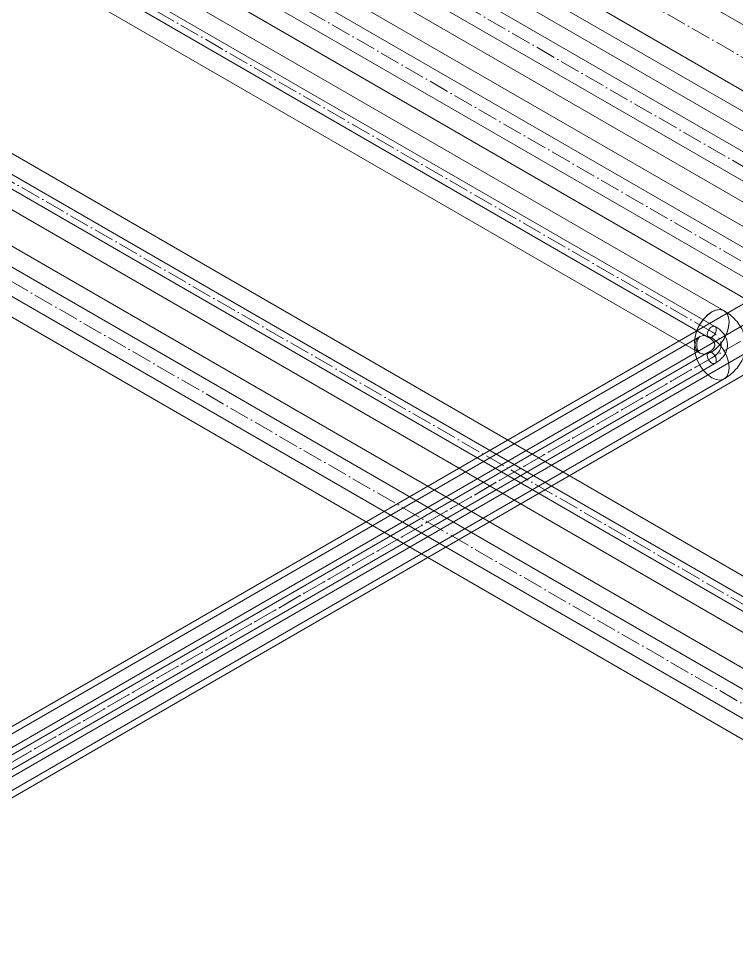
# Model space of a CAD drawing. Header units: millimetres. Extents: x -88595 to 880822, y -1054509 to -148035.
# Drawn here: x 391503.1 to 391861.4, y -311455.5 to -310989.1 of the extents above; entities that cross this region are included whole.
import ezdxf

# ---------------------------------------------------------------- set-up
doc = ezdxf.new("R2010")
doc.units = ezdxf.units.MM
doc.linetypes.add('$12$ADSK_Осевая', pattern=[14, 10, -2, 0, -2])
doc.linetypes.add('$13$ADSK_Осевая', pattern=[14, 10, -2, 0, -2])
for name, color, linetype, lineweight in [('Изоляция', 7, 'Continuous', 18), ('Трубопровод', 7, 'Continuous', 18), ('Трубопроводы', 7, 'Continuous', 18)]:
    doc.layers.add(name, color=color, linetype=linetype, lineweight=lineweight)

# ---------------------------------------------------------------- blocks, each defined once
blk = doc.blocks.new('$0$ADSK_МедьПайка_Отвод-гнутая труба - Отвод _гнутая труба_-V40-В_ОВ3_4')
at = {"layer": 'Трубопроводы', "color": 190, "true_color": 0x8000ff}
for points in [[(-8179.75, 9171.56, 0), (-8179.67, 9172.28, 0), (-8179.45, 9173.03, 0), (-8179.09, 9173.77, 0), (-8178.63, 9174.46, 0), (-8178.09, 9175.03, 0), (-8177.5, 9175.45, 0), (-8176.92, 9175.7, 0), (-8176.38, 9175.75, 0), (-8175.92, 9175.61, 0), (-8175.56, 9175.28, 0), (-8175.34, 9174.78, 0), (-8175.26, 9174.15, 0)], [(-8169.68, 9166.38, 0), (-8169.7, 9166.96, 0), (-8169.76, 9167.55, 0), (-8169.86, 9168.12, 0), (-8170, 9168.69, 0), (-8170.18, 9169.25, 0), (-8170.39, 9169.79, 0), (-8170.63, 9170.33, 0), (-8170.91, 9170.84, 0), (-8171.21, 9171.34, 0), (-8171.55, 9171.82, 0), (-8171.91, 9172.29, 0), (-8172.29, 9172.74, 0), (-8172.7, 9173.17, 0), (-8173.13, 9173.58, 0), (-8173.58, 9173.98, 0), (-8174.05, 9174.36, 0), (-8174.54, 9174.72, 0), (-8175.05, 9175.07, 0), (-8175.57, 9175.41, 0), (-8175.92, 9175.61, 0)], [(-8175.26, 9174.15, 0), (-8175.34, 9173.44, 0), (-8175.56, 9172.68, 0), (-8175.92, 9171.94, 0), (-8176.38, 9171.26, 0), (-8176.92, 9170.69, 0), (-8177.5, 9170.27, 0), (-8178.09, 9170.02, 0), (-8178.63, 9169.97, 0), (-8179.09, 9170.11, 0), (-8179.45, 9170.44, 0), (-8179.67, 9170.94, 0), (-8179.75, 9171.56, 0)], [(-8176.03, 9166.38, 0), (-8176.03, 9166.52, 0), (-8176.05, 9166.67, 0), (-8176.08, 9166.83, 0), (-8176.12, 9166.98, 0), (-8176.17, 9167.15, 0), (-8176.23, 9167.32, 0), (-8176.31, 9167.49, 0), (-8176.41, 9167.68, 0), (-8176.53, 9167.87, 0), (-8176.67, 9168.07, 0), (-8176.83, 9168.27, 0), (-8177.01, 9168.48, 0), (-8177.21, 9168.7, 0), (-8177.43, 9168.91, 0), (-8177.68, 9169.13, 0), (-8177.94, 9169.34, 0), (-8178.23, 9169.56, 0), (-8178.54, 9169.77, 0), (-8178.87, 9169.98, 0), (-8179.09, 9170.11, 0)], [(-8176.03, 9166.38, 0), (-8176.03, 9166.23, 0), (-8176.05, 9166.08, 0), (-8176.08, 9165.93, 0), (-8176.12, 9165.77, 0), (-8176.17, 9165.61, 0), (-8176.23, 9165.44, 0), (-8176.31, 9165.26, 0), (-8176.41, 9165.07, 0), (-8176.53, 9164.88, 0), (-8176.67, 9164.68, 0), (-8176.83, 9164.48, 0), (-8177.01, 9164.27, 0), (-8177.21, 9164.06, 0), (-8177.43, 9163.84, 0), (-8177.68, 9163.63, 0), (-8177.94, 9163.41, 0), (-8178.23, 9163.2, 0), (-8178.54, 9162.99, 0), (-8178.87, 9162.78, 0), (-8179.09, 9162.65, 0)], [(-8169.68, 9166.38, 0), (-8169.7, 9165.79, 0), (-8169.76, 9165.21, 0), (-8169.86, 9164.63, 0), (-8170, 9164.06, 0), (-8170.18, 9163.5, 0), (-8170.39, 9162.96, 0), (-8170.63, 9162.43, 0), (-8170.91, 9161.91, 0), (-8171.21, 9161.41, 0), (-8171.55, 9160.93, 0), (-8171.91, 9160.47, 0), (-8172.29, 9160.02, 0), (-8172.7, 9159.59, 0), (-8173.13, 9159.17, 0), (-8173.58, 9158.78, 0), (-8174.05, 9158.39, 0), (-8174.54, 9158.03, 0), (-8175.05, 9157.68, 0), (-8175.57, 9157.35, 0), (-8175.92, 9157.15, 0)], [(-8175.26, 9158.6, 0), (-8175.34, 9159.32, 0), (-8175.56, 9160.07, 0), (-8175.92, 9160.81, 0), (-8176.38, 9161.49, 0), (-8176.92, 9162.06, 0), (-8177.5, 9162.49, 0), (-8178.09, 9162.74, 0), (-8178.63, 9162.79, 0), (-8179.09, 9162.65, 0), (-8179.45, 9162.32, 0), (-8179.67, 9161.82, 0), (-8179.75, 9161.19, 0)], [(-8179.75, 9161.19, 0), (-8179.67, 9160.48, 0), (-8179.45, 9159.72, 0), (-8179.09, 9158.98, 0), (-8178.63, 9158.3, 0), (-8178.09, 9157.73, 0), (-8177.5, 9157.3, 0), (-8176.92, 9157.06, 0), (-8176.38, 9157, 0), (-8175.92, 9157.15, 0), (-8175.56, 9157.48, 0), (-8175.34, 9157.97, 0), (-8175.26, 9158.6, 0)]]:
    blk.add_polyline3d(points, dxfattribs=at)

msp = doc.modelspace()

# ---------------------------------------------------------------- linework, layer by layer
at = {"layer": 'Изоляция', "color": 134, "true_color": 0x00a6a6}
for p, q in [((387413.14, -308465.27), (393654.45, -312068.69)), ((391883.57, -311103.67), (387430.89, -308532.91)), ((387415.54, -308559.5), (391868.22, -311130.25)), ((392541.07, -311703.85), (387160.05, -308597.12)), ((387144.7, -308623.71), (392525.72, -311730.44)), ((391868.22, -311129.59), (391371.75, -311416.23)), ((391387.1, -311442.81), (391883.57, -311156.18))]:
    msp.add_line(p, q, dxfattribs=at)
at = {"layer": 'Изоляция', "color": 190, "true_color": 0x8000ff}
for p, q in [((393621.95, -312059.6), (387478.19, -308512.5)), ((387462.84, -308539.09), (393606.6, -312086.19)), ((391855.26, -311134.8), (387384.12, -308553.39)), ((387371.94, -308574.48), (391843.08, -311155.89)), ((392593.91, -311688.14), (387206.3, -308577.6)), ((387194.12, -308598.69), (392581.74, -311709.23)), ((391843.08, -311147.77), (391360.33, -311426.48)), ((391372.51, -311447.57), (391855.26, -311168.85))]:
    msp.add_line(p, q, dxfattribs=at)
for points in [[(391849.17, -311135.41, 0), (391846.94, -311137.03, 0), (391844.87, -311139.22, 0), (391843.08, -311141.83, 0), (391841.72, -311144.68, 0), (391840.86, -311147.58, 0), (391840.56, -311150.32, 0)], [(391840.56, -311150.32, 0), (391840.78, -311147.98, 0), (391841.42, -311145.51, 0), (391842.44, -311143.03, 0), (391843.81, -311140.67, 0), (391845.44, -311138.55, 0), (391847.26, -311136.76, 0), (391849.17, -311135.41, 0)], [(391849.17, -311135.41, 0), (391851.09, -311134.55, 0), (391852.91, -311134.24, 0), (391854.54, -311134.48, 0), (391855.9, -311135.26, 0), (391856.93, -311136.56, 0), (391857.57, -311138.29, 0), (391857.78, -311140.38, 0)], [(391857.78, -311140.38, 0), (391857.49, -311137.97, 0), (391856.63, -311136.07, 0), (391855.26, -311134.8, 0), (391853.48, -311134.25, 0), (391851.4, -311134.46, 0), (391849.17, -311135.41, 0)], [(391866, -311151.83, 0), (391865.95, -311150.62, 0), (391865.83, -311149.42, 0), (391865.63, -311148.24, 0), (391865.34, -311147.09, 0), (391864.99, -311145.97, 0), (391864.58, -311144.9, 0), (391864.1, -311143.87, 0), (391863.57, -311142.89, 0), (391863, -311141.95, 0), (391862.39, -311141.07, 0), (391861.75, -311140.23, 0), (391861.07, -311139.44, 0), (391860.37, -311138.7, 0), (391859.64, -311138, 0), (391858.9, -311137.35, 0), (391858.14, -311136.73, 0), (391857.36, -311136.16, 0), (391856.58, -311135.62, 0), (391855.77, -311135.11, 0), (391855.26, -311134.8, 0)], [(391849.17, -311155.29, 0), (391851.4, -311153.66, 0), (391853.48, -311151.47, 0), (391855.26, -311148.86, 0), (391856.63, -311146.01, 0), (391857.49, -311143.12, 0), (391857.78, -311140.38, 0)], [(391857.78, -311140.38, 0), (391857.56, -311142.72, 0), (391856.93, -311145.18, 0), (391855.9, -311147.66, 0), (391854.54, -311150.02, 0), (391852.91, -311152.15, 0), (391851.09, -311153.93, 0), (391849.17, -311155.29, 0)], [(391840.56, -311153.34, 0), (391840.86, -311150.94, 0), (391841.72, -311149.04, 0), (391843.08, -311147.77, 0), (391844.87, -311147.22, 0), (391846.94, -311147.42, 0), (391849.17, -311148.37, 0)], [(391849.17, -311148.37, 0), (391846.94, -311147.42, 0), (391844.87, -311147.22, 0), (391843.08, -311147.77, 0), (391841.72, -311149.04, 0), (391840.86, -311150.94, 0), (391840.56, -311153.34, 0)], [(391841.65, -311151.83, 0), (391841.66, -311151.35, 0), (391841.71, -311150.89, 0), (391841.79, -311150.44, 0), (391841.89, -311150.01, 0), (391842.02, -311149.62, 0), (391842.16, -311149.26, 0), (391842.31, -311148.93, 0), (391842.46, -311148.65, 0), (391842.6, -311148.41, 0), (391842.75, -311148.2, 0), (391842.87, -311148.04, 0), (391842.99, -311147.91, 0), (391843.08, -311147.81, 0), (391843.15, -311147.74, 0), (391843.2, -311147.7, 0), (391843.22, -311147.68, 0), (391843.22, -311147.68, 0)], [(391843.22, -311147.68, 0), (391843.21, -311147.69, 0), (391843.17, -311147.71, 0), (391843.1, -311147.75, 0), (391843.08, -311147.77, 0)], [(391849.17, -311148.37, 0), (391851.4, -311149.99, 0), (391853.48, -311152.19, 0), (391855.26, -311154.8, 0), (391856.63, -311157.64, 0), (391857.49, -311160.54, 0), (391857.78, -311163.28, 0)], [(391857.78, -311163.28, 0), (391857.49, -311160.54, 0), (391856.63, -311157.64, 0), (391855.26, -311154.8, 0), (391853.48, -311152.19, 0), (391851.4, -311149.99, 0), (391849.17, -311148.37, 0)], [(391840.56, -311150.32, 0), (391840.86, -311152.72, 0), (391841.72, -311154.62, 0), (391843.08, -311155.89, 0), (391844.87, -311156.44, 0), (391846.94, -311156.24, 0), (391849.17, -311155.29, 0)], [(391849.17, -311155.29, 0), (391847.26, -311156.15, 0), (391845.44, -311156.46, 0), (391843.8, -311156.22, 0), (391842.44, -311155.43, 0), (391841.41, -311154.14, 0), (391840.78, -311152.4, 0), (391840.56, -311150.32, 0)], [(391849.17, -311168.25, 0), (391846.94, -311166.63, 0), (391844.87, -311164.43, 0), (391843.08, -311161.82, 0), (391841.72, -311158.98, 0), (391840.86, -311156.08, 0), (391840.56, -311153.34, 0)], [(391840.56, -311153.34, 0), (391840.86, -311156.08, 0), (391841.72, -311158.98, 0), (391843.08, -311161.82, 0), (391844.87, -311164.43, 0), (391846.94, -311166.63, 0), (391849.17, -311168.25, 0)], [(391841.65, -311151.83, 0), (391841.66, -311152.3, 0), (391841.71, -311152.77, 0), (391841.79, -311153.22, 0), (391841.89, -311153.65, 0), (391842.02, -311154.04, 0), (391842.16, -311154.4, 0), (391842.31, -311154.72, 0), (391842.46, -311155.01, 0), (391842.6, -311155.25, 0), (391842.75, -311155.45, 0), (391842.87, -311155.62, 0), (391842.99, -311155.75, 0), (391843.08, -311155.85, 0), (391843.15, -311155.92, 0), (391843.2, -311155.96, 0), (391843.22, -311155.98, 0), (391843.22, -311155.98, 0)], [(391866, -311151.83, 0), (391865.95, -311153.04, 0), (391865.83, -311154.24, 0), (391865.63, -311155.42, 0), (391865.34, -311156.57, 0), (391864.99, -311157.68, 0), (391864.58, -311158.76, 0), (391864.1, -311159.79, 0), (391863.57, -311160.77, 0), (391863, -311161.71, 0), (391862.39, -311162.59, 0), (391861.75, -311163.43, 0), (391861.07, -311164.21, 0), (391860.37, -311164.96, 0), (391859.64, -311165.65, 0), (391858.9, -311166.31, 0), (391858.14, -311166.92, 0), (391857.36, -311167.5, 0), (391856.58, -311168.04, 0), (391855.77, -311168.55, 0), (391855.26, -311168.85, 0)], [(391843.22, -311155.98, 0), (391843.21, -311155.97, 0), (391843.17, -311155.94, 0), (391843.1, -311155.9, 0), (391843.08, -311155.89, 0)], [(391857.78, -311163.28, 0), (391857.49, -311165.68, 0), (391856.63, -311167.58, 0), (391855.26, -311168.85, 0), (391853.48, -311169.4, 0), (391851.4, -311169.2, 0), (391849.17, -311168.25, 0)], [(391849.17, -311168.25, 0), (391851.4, -311169.2, 0), (391853.48, -311169.4, 0), (391855.26, -311168.85, 0), (391856.63, -311167.58, 0), (391857.49, -311165.68, 0), (391857.78, -311163.28, 0)]]:
    msp.add_polyline3d(points, dxfattribs=at)
at = {"layer": 'Трубопровод', "color": 134, "true_color": 0x00a6a6}
for p, q in [((393662.25, -312029.82), (387442.91, -308439.08)), ((387428.63, -308463.82), (393647.97, -312054.56)), ((391879.07, -311111.46), (387426.39, -308540.71)), ((387420.04, -308551.7), (391872.72, -311122.46)), ((392536.57, -311711.65), (387155.55, -308604.92)), ((387149.2, -308615.91), (392530.22, -311722.65)), ((391872.72, -311137.38), (391376.25, -311424.02)), ((391382.6, -311435.02), (391879.07, -311148.38))]:
    msp.add_line(p, q, dxfattribs=at)
at = {"layer": 'Трубопровод', "color": 134, "linetype": '$12$ADSK_Осевая', "true_color": 0x00a6a6}
for p, q in [((393655.11, -312042.19), (387435.77, -308451.45)), ((393655.11, -312042.19), (387435.77, -308451.45)), ((391875.89, -311116.96), (387423.21, -308546.21)), ((391875.89, -311116.96), (387423.21, -308546.21)), ((392533.39, -311717.15), (387152.38, -308610.42)), ((392533.39, -311717.15), (387152.38, -308610.42)), ((391875.89, -311142.88), (391379.42, -311429.52)), ((391875.89, -311142.88), (391379.42, -311429.52))]:
    msp.add_line(p, q, dxfattribs=at)
at = {"layer": 'Трубопровод', "color": 190, "true_color": 0x8000ff}
for p, q in [((393617.45, -312067.4), (387473.69, -308520.29)), ((387467.34, -308531.29), (393611.1, -312078.39)), ((391850.76, -311142.6), (387379.62, -308561.18)), ((387376.44, -308566.68), (391847.58, -311148.1)), ((392589.41, -311695.93), (387201.8, -308585.39)), ((387198.62, -308590.89), (392586.24, -311701.43)), ((391847.58, -311155.56), (391364.83, -311434.28)), ((391368.01, -311439.78), (391850.76, -311161.06))]:
    msp.add_line(p, q, dxfattribs=at)
at = {"layer": 'Трубопровод', "color": 190, "linetype": '$12$ADSK_Осевая', "true_color": 0x8000ff}
for p, q in [((393614.28, -312072.89), (387470.52, -308525.79)), ((393614.28, -312072.89), (387470.52, -308525.79)), ((391849.17, -311145.35), (387378.03, -308563.93)), ((391849.17, -311145.35), (387378.03, -308563.93)), ((392587.82, -311698.68), (387200.21, -308588.14)), ((392587.82, -311698.68), (387200.21, -308588.14)), ((391849.17, -311158.31), (391366.42, -311437.03)), ((391849.17, -311158.31), (391366.42, -311437.03))]:
    msp.add_line(p, q, dxfattribs=at)
at = {"layer": 'Трубопровод', "color": 190, "true_color": 0x8000ff}
for points in [[(391849.17, -311142.76, 0), (391848.59, -311143.18, 0), (391848.05, -311143.75, 0), (391847.58, -311144.43, 0), (391847.23, -311145.17, 0), (391847, -311145.93, 0), (391846.93, -311146.64, 0)], [(391851.42, -311144.05, 0), (391851.34, -311143.43, 0), (391851.12, -311142.93, 0), (391850.76, -311142.6, 0), (391850.29, -311142.45, 0), (391849.75, -311142.51, 0), (391849.17, -311142.76, 0)], [(391849.17, -311147.94, 0), (391849.75, -311147.52, 0), (391850.29, -311146.95, 0), (391850.76, -311146.26, 0), (391851.12, -311145.52, 0), (391851.34, -311144.77, 0), (391851.42, -311144.05, 0)], [(391846.93, -311146.64, 0), (391847, -311147.27, 0), (391847.23, -311147.77, 0), (391847.58, -311148.1, 0), (391848.05, -311148.24, 0), (391848.59, -311148.19, 0), (391849.17, -311147.94, 0)], [(391846.93, -311157.01, 0), (391847, -311156.39, 0), (391847.23, -311155.89, 0), (391847.58, -311155.56, 0), (391848.05, -311155.42, 0), (391848.59, -311155.47, 0), (391849.17, -311155.72, 0)], [(391849.17, -311160.9, 0), (391848.59, -311160.48, 0), (391848.05, -311159.91, 0), (391847.58, -311159.23, 0), (391847.23, -311158.48, 0), (391847, -311157.73, 0), (391846.93, -311157.01, 0)], [(391849.17, -311155.72, 0), (391849.75, -311156.14, 0), (391850.29, -311156.71, 0), (391850.76, -311157.39, 0), (391851.12, -311158.14, 0), (391851.34, -311158.89, 0), (391851.42, -311159.61, 0)], [(391851.42, -311159.61, 0), (391851.34, -311160.23, 0), (391851.12, -311160.73, 0), (391850.76, -311161.06, 0), (391850.29, -311161.2, 0), (391849.75, -311161.15, 0), (391849.17, -311160.9, 0)]]:
    msp.add_polyline3d(points, dxfattribs=at)
at = {"layer": 'Трубопроводы', "color": 190, "linetype": '$13$ADSK_Осевая', "true_color": 0x8000ff}
msp.add_ellipse((391837.95, -311151.83), major_axis=(15.88, 0), ratio=0.57735, start_param=5.497787, end_param=7.068583, dxfattribs=at)

# ---------------------------------------------------------------- block references
at = {"layer": 'Трубопроводы', "color": 190, "true_color": 0x8000ff}
msp.add_blockref('$0$ADSK_МедьПайка_Отвод-гнутая труба - Отвод _гнутая труба_-V40-В_ОВ3_4', (400026.68, -320318.21), dxfattribs=at)

doc.saveas('drawing.dxf')
